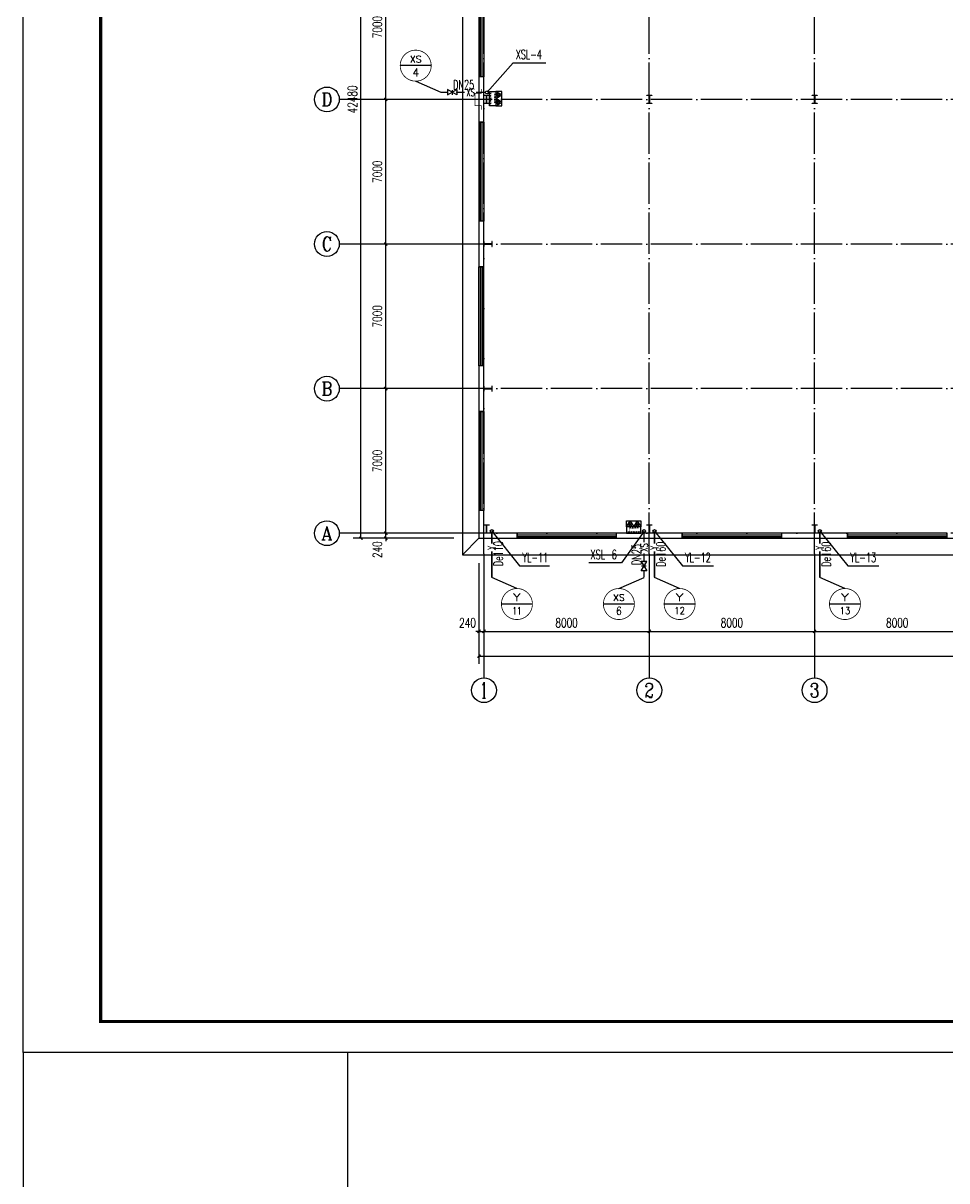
# Model space of a CAD drawing. Extents: x -440213 to 892209, y -122574 to 646408.
# Drawn here: x -16809 to 27890, y 404327 to 460369 of the extents above; entities that cross this region are included whole.
import ezdxf
from ezdxf.enums import TextEntityAlignment as Align

# ---------------------------------------------------------------- set-up
doc = ezdxf.new("R2010")
doc.units = 0
doc.header["$LTSCALE"] = 1000
doc.header["$MEASUREMENT"] = 0
doc.linetypes.add('DOTE', pattern=[2.42, 2, -0.2, 0.02, -0.2])
doc.layers.get('Defpoints').update_dxf_attribs({"color": 250})
for name, color, linetype in [('0 - 梁柱', 3, 'Continuous'), ('0-建筑立面', 255, 'Continuous'), ('AXIS', 171, 'Continuous'), ('AXIS_TEXT', 7, 'Continuous'), ('COLUMN', 9, 'Continuous'), ('DIM_消防', 3, 'Continuous'), ('DIM_雨水', 3, 'Continuous'), ('DOTE', 8, 'DOTE'), ('EQUIP_消防', 7, 'Continuous'), ('GROUND', 150, 'Continuous'), ('PIPE-消防', 1, 'Continuous'), ('PIPE-雨水', 4, 'Continuous'), ('S_WALL', 9, 'Continuous'), ('TEXT_消防', 7, 'Continuous'), ('TEXT_雨水', 7, 'Continuous'), ('TK', 4, 'Continuous'), ('TWT_TEXT', 7, 'Continuous'), ('VALVE_消防', 7, 'Continuous'), ('VPIPE-消防', 1, 'Continuous'), ('VPIPE-雨水', 4, 'Continuous'), ('WALL-PARAPET', 6, 'Continuous'), ('WINDOW', 140, 'Continuous')]:
    doc.layers.add(name, color=color, linetype=linetype)
doc.styles.add('_TCH_AXIS', font='COMPLEX', dxfattribs={"bigfont": 'GBCBIG'})
doc.styles.add('_TCH_DIM_T3', font='SIMPLEX', dxfattribs={"width": 0.705882, "bigfont": 'GBCBIG'})
doc.styles.add('_TWT_CIRCLE', font='COMPLEX', dxfattribs={"width": 1.1, "height": 3, "bigfont": 'HZTXT'})
doc.styles.add('_TWT_PIPEDN', font='SIMPLEX', dxfattribs={"width": 0.8, "height": 3, "bigfont": 'HZTXT'})
doc.styles.add('_TWT_PIPETEXT', font='COMPLEX', dxfattribs={"width": 0.8, "height": 2.5, "bigfont": 'HZTXT'})
doc.styles.add('_TWT_SERIAL', font='COMPLEX', dxfattribs={"width": 0.8, "height": 3, "bigfont": 'HZTXT'})
doc.styles.add('COMPLEX', font='COMPLEX')
doc.dimstyles.new('_TCH_ARCH&&150', dxfattribs={"dimtxt": 446.25, "dimasz": 150, "dimexe": 375, "dimexo": 450, "dimgap": 189.375, "dimtad": 1, "dimdec": 0, "dimzin": 0, "dimdsep": 46, "dimtxsty": '_TCH_DIM_T3', "dimblk": 'ARCHTICK', "dimcen": 0.09, "dimclrt": 7, "dimazin": 2, "dimtfac": 1, "dimtdec": 0, "dimtix": 1, "dimtmove": 2, "dimatfit": 3, "dimfxl": 0, "dimtolj": 1, "dimtzin": 0, "dimarcsym": 0})

# ---------------------------------------------------------------- blocks, each defined once
blk = doc.blocks.new('A$C670E4FA6')
at = {"layer": '0 - 梁柱'}
h = blk.add_hatch(color=256, dxfattribs=at)
h.paths.add_polyline_path([(125, 0), (0, 0), (0, 12), (120, 12), (120, 200), (125, 200)])
h.paths.add_polyline_path([(250, 0), (125, 0), (125, 200), (130, 200), (130, 12), (250, 12)])
h.paths.add_polyline_path([(250, 388), (130, 388), (130, 200), (125, 200), (125, 400), (250, 400)])
h.paths.add_polyline_path([(125, 200), (120, 200), (120, 388), (0, 388), (0, 400), (125, 400)])
blk.add_lwpolyline([(0, 400), (0, 388), (120, 388), (120, 12), (0, 12), (0, 0), (250, 0), (250, 12), (130, 12), (130, 388), (250, 388), (250, 400)], close=True, dxfattribs=at)
blk = doc.blocks.new('$TwtSys$00000545')
for p, q in [((0, 344), (-198, 0)), ((-198, 0), (198, 0)), ((-73, 36), (73, 182)), ((-73, 182), (73, 36)), ((198, 0), (0, 344))]:
    blk.add_line(p, q)
blk.add_circle((0, 109), 91.8)
blk = doc.blocks.new('消防软管卷盘')
blk.add_lwpolyline([(4963954, 151899), (4963954, 150312), (4964641, 150312), (4964641, 151899)], close=True)
for points, const_width in [([(4964134, 151704), (4964482, 151704)], 1), ([(4964134, 151566), (4964482, 151566)], 1), ([(4964134, 151428), (4964482, 151428)], 1), ([(4964134, 151290), (4964482, 151290)], 1), ([(4964134, 151152), (4964482, 151152)], 1), ([(4964134, 151014), (4964482, 151014)], 0.1), ([(4964134, 150876), (4964482, 150876)], 1), ([(4964134, 150738), (4964482, 150738)], 1), ([(4964150, 150600), (4964499, 150600)], 1), ([(4964150, 150462), (4964499, 150462)], 1)]:
    blk.add_lwpolyline(points, dxfattribs=dict(const_width=const_width))
for centre, start, end in [((4964134, 151636), 90, 270), ((4964134, 151360), 90, 270), ((4964482, 151498), 270, 90), ((4964482, 151222), 270, 90), ((4964134, 151084), 90, 270), ((4964134, 150808), 90, 270), ((4964150, 150532), 90, 270), ((4964482, 150946), 270, 90), ((4964499, 150670), 270, 90)]:
    blk.add_arc(centre, 69, start, end)
blk = doc.blocks.new('92623')
blk.add_lwpolyline([(8910066, 83014), (8909273, 83014), (8909273, 82670), (8910066, 82670)], close=True)
at = {"xscale": -0.5, "yscale": 0.5, "zscale": 0.5, "rotation": 89.99999999998747}
blk.add_blockref('消防软管卷盘', (8985223, 2565334), dxfattribs=at)
at = {"layer": 'EQUIP_消防', "rotation": 179.9999999999874}
for p in [(8909471, 83014), (8909868, 83014)]:
    blk.add_blockref('$TwtSys$00000545', p, dxfattribs=at)
blk = doc.blocks.new('GeYuanFrame_05472585', base_point=(20.09, 4.53))
at = {"layer": 'TK'}
blk.add_lwpolyline([(20.09, 4.53), (20.09, 598.53), (861.09, 598.53), (861.09, 4.53)], close=True, dxfattribs=at)
at = {"layer": 'TK', "const_width": 1}
blk.add_lwpolyline([(45.09, 588.53), (851.09, 588.53), (851.09, 14.53), (45.09, 14.53)], close=True, dxfattribs=at)
blk = doc.blocks.new('_AXISO')
blk.add_circle((0, 0), 0.5)
at = {"layer": 'AXIS_TEXT', "style": 'COMPLEX', "width": 1.041667}
blk.add_attdef('A', text='', height=0.56, dxfattribs=at).set_placement((-0.25, -0.28), (0.25, -0.28), align=Align.FIT)
blk = doc.blocks.new('_ArchTick')
at = {"color": 0, "linetype": 'ByBlock', "const_width": 0.4}
blk.add_lwpolyline([(-0.5, -0.5), (0.5, 0.5)], dxfattribs=at)
blk = doc.blocks.new('*D132')
at = {"layer": 'AXIS', "color": 0, "lineweight": -2}
for p, q in [((5250, 434227), (5250, 429352)), ((77730, 434227), (77730, 429352)), ((5250, 429727), (77730, 429727))]:
    blk.add_line(p, q, dxfattribs=at)
at = {"layer": 'Defpoints', "color": 0}
for p in [(5250, 434677), (77730, 434677), (77730, 429727)]:
    blk.add_point(p, dxfattribs=at)
at = {"layer": 'AXIS', "color": 0, "lineweight": -2, "xscale": 150, "yscale": 150, "zscale": 150, "rotation": 180}
blk.add_blockref('_ArchTick', (5250, 429727), dxfattribs=at)
at = {"layer": 'AXIS', "color": 0, "lineweight": -2, "xscale": 150, "yscale": 150, "zscale": 150}
blk.add_blockref('_ArchTick', (77730, 429727), dxfattribs=at)
at = {"layer": 'AXIS', "color": 7, "insert": (41490, 430140), "char_height": 446.2, "attachment_point": 5, "style": '_TCH_DIM_T3'}
blk.add_mtext('\\A1;72480', dxfattribs=at)
blk = doc.blocks.new('*D133')
at = {"layer": 'AXIS', "color": 0, "lineweight": -2}
for p, q in [((5250, 434227), (5250, 430552)), ((5490, 434227), (5490, 430552)), ((5250, 430927), (5100, 430927)), ((5250, 430927), (5490, 430927)), ((5490, 430927), (5640, 430927))]:
    blk.add_line(p, q, dxfattribs=at)
at = {"layer": 'Defpoints', "color": 0}
for p in [(5250, 434677), (5490, 434677), (5490, 430927)]:
    blk.add_point(p, dxfattribs=at)
at = {"layer": 'AXIS', "color": 0, "lineweight": -2, "xscale": 150, "yscale": 150, "zscale": 150}
blk.add_blockref('_ArchTick', (5250, 430927), dxfattribs=at)
at = {"layer": 'AXIS', "color": 0, "lineweight": -2, "xscale": 150, "yscale": 150, "zscale": 150, "rotation": 180}
blk.add_blockref('_ArchTick', (5490, 430927), dxfattribs=at)
at = {"layer": 'AXIS', "color": 7, "insert": (4695, 431340), "char_height": 446.2, "attachment_point": 5, "style": '_TCH_DIM_T3'}
blk.add_mtext('\\A1;240', dxfattribs=at)
blk = doc.blocks.new('*D134')
at = {"layer": 'AXIS', "color": 0, "lineweight": -2}
for p, q in [((5490, 434227), (5490, 430552)), ((13490, 434227), (13490, 430552)), ((5490, 430927), (13490, 430927))]:
    blk.add_line(p, q, dxfattribs=at)
at = {"layer": 'Defpoints', "color": 0}
for p in [(5490, 434677), (13490, 434677), (13490, 430927)]:
    blk.add_point(p, dxfattribs=at)
at = {"layer": 'AXIS', "color": 0, "lineweight": -2, "xscale": 150, "yscale": 150, "zscale": 150, "rotation": 180}
blk.add_blockref('_ArchTick', (5490, 430927), dxfattribs=at)
at = {"layer": 'AXIS', "color": 0, "lineweight": -2, "xscale": 150, "yscale": 150, "zscale": 150}
blk.add_blockref('_ArchTick', (13490, 430927), dxfattribs=at)
at = {"layer": 'AXIS', "color": 7, "insert": (9490, 431340), "char_height": 446.2, "attachment_point": 5, "style": '_TCH_DIM_T3'}
blk.add_mtext('\\A1;8000', dxfattribs=at)
blk = doc.blocks.new('*D135')
at = {"layer": 'AXIS', "color": 0, "lineweight": -2}
for p, q in [((13490, 434227), (13490, 430552)), ((21490, 434227), (21490, 430552)), ((13490, 430927), (21490, 430927))]:
    blk.add_line(p, q, dxfattribs=at)
at = {"layer": 'Defpoints', "color": 0}
for p in [(13490, 434677), (21490, 434677), (21490, 430927)]:
    blk.add_point(p, dxfattribs=at)
at = {"layer": 'AXIS', "color": 0, "lineweight": -2, "xscale": 150, "yscale": 150, "zscale": 150, "rotation": 180}
blk.add_blockref('_ArchTick', (13490, 430927), dxfattribs=at)
at = {"layer": 'AXIS', "color": 0, "lineweight": -2, "xscale": 150, "yscale": 150, "zscale": 150}
blk.add_blockref('_ArchTick', (21490, 430927), dxfattribs=at)
at = {"layer": 'AXIS', "color": 7, "insert": (17490, 431340), "char_height": 446.2, "attachment_point": 5, "style": '_TCH_DIM_T3'}
blk.add_mtext('\\A1;8000', dxfattribs=at)
blk = doc.blocks.new('*D136')
at = {"layer": 'AXIS', "color": 0, "lineweight": -2}
for p, q in [((21490, 434227), (21490, 430552)), ((29490, 434227), (29490, 430552)), ((21490, 430927), (29490, 430927))]:
    blk.add_line(p, q, dxfattribs=at)
at = {"layer": 'Defpoints', "color": 0}
for p in [(21490, 434677), (29490, 434677), (29490, 430927)]:
    blk.add_point(p, dxfattribs=at)
at = {"layer": 'AXIS', "color": 0, "lineweight": -2, "xscale": 150, "yscale": 150, "zscale": 150, "rotation": 180}
blk.add_blockref('_ArchTick', (21490, 430927), dxfattribs=at)
at = {"layer": 'AXIS', "color": 0, "lineweight": -2, "xscale": 150, "yscale": 150, "zscale": 150}
blk.add_blockref('_ArchTick', (29490, 430927), dxfattribs=at)
at = {"layer": 'AXIS', "color": 7, "insert": (25490, 431340), "char_height": 446.2, "attachment_point": 5, "style": '_TCH_DIM_T3'}
blk.add_mtext('\\A1;8000', dxfattribs=at)
blk = doc.blocks.new('*D157')
at = {"layer": 'AXIS', "color": 0, "lineweight": -2}
for p, q in [((4040, 477917), (-835, 477917)), ((-460, 435437), (-460, 477917)), ((4040, 435437), (-835, 435437))]:
    blk.add_line(p, q, dxfattribs=at)
at = {"layer": 'Defpoints', "color": 0}
for p in [(-460, 477917), (4490, 477917), (4490, 435437)]:
    blk.add_point(p, dxfattribs=at)
at = {"layer": 'AXIS', "color": 0, "lineweight": -2, "xscale": 150, "yscale": 150, "zscale": 150}
for p, rotation in [((-460, 477917), 90), ((-460, 435437), 270)]:
    blk.add_blockref('_ArchTick', p, dxfattribs=dict(at, rotation=rotation))
at = {"layer": 'AXIS', "color": 7, "insert": (-872, 456677), "char_height": 446.2, "attachment_point": 5, "rotation": 90, "style": '_TCH_DIM_T3'}
blk.add_mtext('\\A1;42480', dxfattribs=at)
blk = doc.blocks.new('*D158')
at = {"layer": 'AXIS', "color": 0, "lineweight": -2}
for p, q in [((4040, 435677), (365, 435677)), ((740, 435677), (740, 435827)), ((740, 435437), (740, 435677)), ((4040, 435437), (365, 435437)), ((740, 435437), (740, 435287))]:
    blk.add_line(p, q, dxfattribs=at)
at = {"layer": 'Defpoints', "color": 0}
for p in [(740, 435677), (4490, 435677), (4490, 435437)]:
    blk.add_point(p, dxfattribs=at)
at = {"layer": 'AXIS', "color": 0, "lineweight": -2, "xscale": 150, "yscale": 150, "zscale": 150}
for p, rotation in [((740, 435677), 270), ((740, 435437), 90)]:
    blk.add_blockref('_ArchTick', p, dxfattribs=dict(at, rotation=rotation))
at = {"layer": 'AXIS', "color": 7, "insert": (328, 434882), "char_height": 446.2, "attachment_point": 5, "rotation": 90, "style": '_TCH_DIM_T3'}
blk.add_mtext('\\A1;240', dxfattribs=at)
blk = doc.blocks.new('*D159')
at = {"layer": 'AXIS', "color": 0, "lineweight": -2}
for p, q in [((4040, 442677), (365, 442677)), ((740, 435677), (740, 442677)), ((4040, 435677), (365, 435677))]:
    blk.add_line(p, q, dxfattribs=at)
at = {"layer": 'Defpoints', "color": 0}
for p in [(740, 442677), (4490, 442677), (4490, 435677)]:
    blk.add_point(p, dxfattribs=at)
at = {"layer": 'AXIS', "color": 0, "lineweight": -2, "xscale": 150, "yscale": 150, "zscale": 150}
for p, rotation in [((740, 442677), 90), ((740, 435677), 270)]:
    blk.add_blockref('_ArchTick', p, dxfattribs=dict(at, rotation=rotation))
at = {"layer": 'AXIS', "color": 7, "insert": (328, 439177), "char_height": 446.2, "attachment_point": 5, "rotation": 90, "style": '_TCH_DIM_T3'}
blk.add_mtext('\\A1;7000', dxfattribs=at)
blk = doc.blocks.new('*D160')
at = {"layer": 'AXIS', "color": 0, "lineweight": -2}
for p, q in [((4040, 449677), (365, 449677)), ((740, 442677), (740, 449677)), ((4040, 442677), (365, 442677))]:
    blk.add_line(p, q, dxfattribs=at)
at = {"layer": 'Defpoints', "color": 0}
for p in [(740, 449677), (4490, 449677), (4490, 442677)]:
    blk.add_point(p, dxfattribs=at)
at = {"layer": 'AXIS', "color": 0, "lineweight": -2, "xscale": 150, "yscale": 150, "zscale": 150}
for p, rotation in [((740, 449677), 90), ((740, 442677), 270)]:
    blk.add_blockref('_ArchTick', p, dxfattribs=dict(at, rotation=rotation))
at = {"layer": 'AXIS', "color": 7, "insert": (328, 446177), "char_height": 446.2, "attachment_point": 5, "rotation": 90, "style": '_TCH_DIM_T3'}
blk.add_mtext('\\A1;7000', dxfattribs=at)
blk = doc.blocks.new('*D161')
at = {"layer": 'AXIS', "color": 0, "lineweight": -2}
for p, q in [((4040, 456677), (365, 456677)), ((740, 449677), (740, 456677)), ((4040, 449677), (365, 449677))]:
    blk.add_line(p, q, dxfattribs=at)
at = {"layer": 'Defpoints', "color": 0}
for p in [(740, 456677), (4490, 456677), (4490, 449677)]:
    blk.add_point(p, dxfattribs=at)
at = {"layer": 'AXIS', "color": 0, "lineweight": -2, "xscale": 150, "yscale": 150, "zscale": 150}
for p, rotation in [((740, 456677), 90), ((740, 449677), 270)]:
    blk.add_blockref('_ArchTick', p, dxfattribs=dict(at, rotation=rotation))
at = {"layer": 'AXIS', "color": 7, "insert": (328, 453177), "char_height": 446.2, "attachment_point": 5, "rotation": 90, "style": '_TCH_DIM_T3'}
blk.add_mtext('\\A1;7000', dxfattribs=at)
blk = doc.blocks.new('*D162')
at = {"layer": 'AXIS', "color": 0, "lineweight": -2}
for p, q in [((4040, 463677), (365, 463677)), ((740, 456677), (740, 463677)), ((4040, 456677), (365, 456677))]:
    blk.add_line(p, q, dxfattribs=at)
at = {"layer": 'Defpoints', "color": 0}
for p in [(740, 463677), (4490, 463677), (4490, 456677)]:
    blk.add_point(p, dxfattribs=at)
at = {"layer": 'AXIS', "color": 0, "lineweight": -2, "xscale": 150, "yscale": 150, "zscale": 150}
for p, rotation in [((740, 463677), 90), ((740, 456677), 270)]:
    blk.add_blockref('_ArchTick', p, dxfattribs=dict(at, rotation=rotation))
at = {"layer": 'AXIS', "color": 7, "insert": (328, 460177), "char_height": 446.2, "attachment_point": 5, "rotation": 90, "style": '_TCH_DIM_T3'}
blk.add_mtext('\\A1;7000', dxfattribs=at)
blk = doc.blocks.new('$TCHSYS$WIN2D')
for p, q in [((-0.5, 0.5), (0.5, 0.5)), ((-0.5, 0.5), (-0.5, -0.5)), ((0.5, 0.5), (0.5, -0.5)), ((0.5, 0.167), (-0.5, 0.167)), ((0.5, -0.167), (-0.5, -0.167)), ((-0.5, -0.5), (0.5, -0.5))]:
    blk.add_line(p, q)
blk = doc.blocks.new('$VALVE$00000296')
for points in [[(-125, 72), (-125, -72), (125, 72), (125, -72), (-125, 72)], [(0, 60), (0, -64)]]:
    blk.add_lwpolyline(points)
for p in [(-125, 0), (125, 0)]:
    blk.add_point(p)

msp = doc.modelspace()

# ---------------------------------------------------------------- linework, layer by layer
msp.add_lwpolyline([(-16808.6, 399416.7), (-1095.3, 399416.7), (-1095.3, 410538.3), (-16808.6, 410538.3)], close=True)
at = {"layer": 'AXIS'}
for p, q in [((4490.2, 456677), (-1509.8, 456677)), ((4490.2, 449677), (-1509.8, 449677)), ((4490.2, 442677), (-1509.8, 442677)), ((4490.2, 435677), (-1509.8, 435677)), ((5490.2, 434677), (5490.2, 428677)), ((13490.2, 434677), (13490.2, 428677)), ((21490.2, 434677), (21490.2, 428677))]:
    msp.add_line(p, q, dxfattribs=at)
at = {"layer": 'COLUMN', "const_width": 30}
msp.add_lwpolyline([(5370.2, 457177), (5370.2, 456977), (5050.2, 456977), (5050.2, 456377), (5370.2, 456377), (5370.2, 456177)], dxfattribs=at)
at = {"layer": 'DIM_消防'}
for p, q in [((5639.2, 457021), (6898.9, 458452.9)), ((6898.9, 458452.9), (8486.4, 458452.9)), ((2937, 458311.7), (1437, 458311.7)), ((13235.5, 435777.1), (12145.6, 434240.8)), ((12145.6, 434240.8), (10558.1, 434240.8)), ((7835.4, 432249.6), (6335.4, 432249.6)), ((12770, 432249.6), (11270, 432249.6)), ((15710.4, 432249.6), (14210.4, 432249.6)), ((23710.4, 432249.6), (22210.4, 432249.6))]:
    msp.add_line(p, q, dxfattribs=at)
at = {"layer": 'DIM_消防', "const_width": 37.5}
for points in [[(2937, 458311.7, 1), (1437, 458311.7, 1)], [(7835.4, 432249.6, 1), (6335.4, 432249.6, 1)], [(12770, 432249.6, 1), (11270, 432249.6, 1)], [(15710.4, 432249.6, 1), (14210.4, 432249.6, 1)], [(23710.4, 432249.6, 1), (22210.4, 432249.6, 1)]]:
    msp.add_lwpolyline(points, format="xyb", close=True, dxfattribs=at)
at = {"layer": 'DIM_雨水'}
for p, q in [((5869.9, 435777.1), (7216.1, 434092.5)), ((13744.9, 435777.1), (15091.1, 434092.5)), ((21744.9, 435777.1), (23091.1, 434092.5)), ((7216.1, 434092.5), (8661.4, 434092.5)), ((15091.1, 434092.5), (16600.6, 434092.5)), ((23091.1, 434092.5), (24600.6, 434092.5))]:
    msp.add_line(p, q, dxfattribs=at)
at = {"layer": 'DOTE'}
for p, q in [((5490.2, 434677), (5490.2, 478677)), ((13490.2, 434677), (13490.2, 478677)), ((21490.2, 434677), (21490.2, 478677)), ((78490.2, 456677), (4490.2, 456677)), ((78490.2, 449677), (4490.2, 449677)), ((78490.2, 442677), (4490.2, 442677)), ((78490.2, 435677), (4490.2, 435677))]:
    msp.add_line(p, q, dxfattribs=at)
at = {"layer": 'GROUND', "color": 8}
for p, q in [((4450.2, 468577), (4450.2, 434637)), ((5250.2, 468577), (5250.2, 435437)), ((5250.2, 435437), (4450.2, 434637)), ((5250.2, 435437), (37490.2, 435437)), ((4450.2, 434637), (37490.2, 434637))]:
    msp.add_line(p, q, dxfattribs=at)
at = {"layer": 'PIPE-消防', "linetype": 'Continuous', "ltscale": 1.5, "const_width": 52.5}
for points in [[(3719.7, 457021), (3402.5, 457021)], [(4564.2, 457021), (4169.7, 457021)], [(5564.2, 457021), (5102.8, 457021)], [(13235.5, 435702.1), (13235.5, 435240.7)], [(13235.5, 434702.1), (13235.5, 434307.6)], [(13235.5, 433857.6), (13235.5, 433540.4)]]:
    msp.add_lwpolyline(points, dxfattribs=at)
at = {"layer": 'PIPE-雨水', "linetype": 'Continuous', "ltscale": 1.5, "const_width": 75}
for points in [[(5869.9, 435702.1), (5869.9, 435174.2)], [(13744.9, 435702.1), (13744.9, 435174.2)], [(21744.9, 435702.1), (21744.9, 435174.2)], [(5869.9, 434807.1), (5869.9, 433540.4)], [(13744.9, 434807.1), (13744.9, 433540.4)], [(21744.9, 434807.1), (21744.9, 433540.4)]]:
    msp.add_lwpolyline(points, dxfattribs=at)
at = {"layer": 'S_WALL', "color": 3}
for p, q in [((2187, 457561.7), (3402.5, 457021)), ((7085.4, 432999.6), (5869.9, 433540.4)), ((12020, 432999.6), (13235.5, 433540.4)), ((14960.4, 432999.6), (13744.9, 433540.4)), ((22960.4, 432999.6), (21744.9, 433540.4))]:
    msp.add_line(p, q, dxfattribs=at)
at = {"layer": 'VPIPE-消防', "linetype": 'Continuous'}
for centre in [(5639.2, 457021), (13235.5, 435777.1)]:
    msp.add_circle(centre, 75, dxfattribs=at)
at = {"layer": 'VPIPE-雨水', "linetype": 'Continuous'}
for centre in [(5869.9, 435777.1), (13744.9, 435777.1), (21744.9, 435777.1)]:
    msp.add_circle(centre, 75, dxfattribs=at)
at = {"layer": 'WALL-PARAPET'}
for p, q in [((5490.2, 457777), (5250.2, 457777)), ((5250.2, 457777), (5250.2, 455577)), ((5490.2, 455577), (5490.2, 457777)), ((5250.2, 455577), (5490.2, 455577)), ((5490.2, 450777), (5250.2, 450777)), ((5250.2, 450777), (5250.2, 448577)), ((5490.2, 448577), (5490.2, 450777)), ((5250.2, 448577), (5490.2, 448577)), ((5490.2, 443777), (5250.2, 443777)), ((5250.2, 443777), (5250.2, 441577)), ((5490.2, 441577), (5490.2, 443777)), ((5250.2, 441577), (5490.2, 441577)), ((5490.2, 436777), (5250.2, 436777)), ((5250.2, 436777), (5250.2, 435437)), ((5490.2, 435677), (5490.2, 436777)), ((7090.2, 435677), (5490.2, 435677)), ((7090.2, 435437), (7090.2, 435677)), ((15090.2, 435677), (11890.2, 435677)), ((11890.2, 435677), (11890.2, 435437)), ((15090.2, 435437), (15090.2, 435677)), ((23090.2, 435677), (19890.2, 435677)), ((19890.2, 435677), (19890.2, 435437)), ((23090.2, 435437), (23090.2, 435677)), ((5250.2, 435437), (7090.2, 435437)), ((11890.2, 435437), (15090.2, 435437)), ((19890.2, 435437), (23090.2, 435437))]:
    msp.add_line(p, q, dxfattribs=at)

# ---------------------------------------------------------------- block references
at = {"yscale": 0.882, "zscale": 0.882}
for p, xscale, rotation in [((79275.7, -7401610.9), 0.882, 90), ((-7845592.8, 509198.1), -0.882, 180)]:
    msp.add_blockref('92623', p, dxfattribs=dict(at, xscale=xscale, rotation=rotation))
at = {"layer": '0 - 梁柱', "xscale": -1}
for p in [(5740.2, 456477), (13615.2, 456477), (21615.2, 456477), (5740.2, 435677), (13615.2, 435677), (21615.2, 435677)]:
    msp.add_blockref('A$C670E4FA6', p, dxfattribs=at)
at = {"layer": '0 - 梁柱', "rotation": 270}
for p in [(5490.2, 449802), (5490.2, 442802)]:
    msp.add_blockref('A$C670E4FA6', p, dxfattribs=at)
at = {"layer": '0-建筑立面', "xscale": 150, "yscale": 150, "zscale": 150}
msp.add_blockref('GeYuanFrame_05472585', (-16808.6, 410538.3), dxfattribs=at)
at = {"layer": 'AXIS'}
ref = msp.add_blockref('_AXISO', (-2109.8, 456677), dxfattribs=dict(at, xscale=1200, yscale=1200, zscale=1200))
ref.add_attrib('A', 'D', dxfattribs={"layer": 'AXIS_TEXT', "height": 652.9, "style": '_TCH_AXIS'}).set_placement((-2374.1, 456350.6), (-1845.5, 456350.6), align=Align.FIT)
ref = msp.add_blockref('_AXISO', (-2109.8, 449677), dxfattribs=dict(at, xscale=1200, yscale=1200, zscale=1200))
ref.add_attrib('A', 'C', dxfattribs={"layer": 'AXIS_TEXT', "height": 683.5, "style": '_TCH_AXIS'}).set_placement((-2353.9, 449335.3), (-1865.7, 449335.3), align=Align.FIT)
ref = msp.add_blockref('_AXISO', (-2109.8, 442677), dxfattribs=dict(at, xscale=1200, yscale=1200, zscale=1200))
ref.add_attrib('A', 'B', dxfattribs={"layer": 'AXIS_TEXT', "height": 652.9, "style": '_TCH_AXIS'}).set_placement((-2374.1, 442350.6), (-1845.5, 442350.6), align=Align.FIT)
ref = msp.add_blockref('_AXISO', (-2109.8, 435677), dxfattribs=dict(at, xscale=1200, yscale=1200, zscale=1200))
ref.add_attrib('A', 'A', dxfattribs={"layer": 'AXIS_TEXT', "height": 637.8, "style": '_TCH_AXIS'}).set_placement((-2383.1, 435358.1), (-1836.5, 435358.1), align=Align.FIT)
ref = msp.add_blockref('_AXISO', (5490.2, 428077), dxfattribs=dict(at, xscale=1200, yscale=1200, zscale=1200))
ref.add_attrib('A', '1', dxfattribs={"layer": 'AXIS_TEXT', "height": 772.1, "style": '_TCH_AXIS'}).set_placement((5324.8, 427691), (5655.7, 427691), align=Align.FIT)
ref = msp.add_blockref('_AXISO', (13490.2, 428077), dxfattribs=dict(at, xscale=1200, yscale=1200, zscale=1200))
ref.add_attrib('A', '2', dxfattribs={"layer": 'AXIS_TEXT', "height": 698.9, "style": '_TCH_AXIS'}).set_placement((13257.2, 427727.6), (13723.2, 427727.6), align=Align.FIT)
ref = msp.add_blockref('_AXISO', (21490.2, 428077), dxfattribs=dict(at, xscale=1200, yscale=1200, zscale=1200))
ref.add_attrib('A', '3', dxfattribs={"layer": 'AXIS_TEXT', "height": 698.9, "style": '_TCH_AXIS'}).set_placement((21257.2, 427727.6), (21723.2, 427727.6), align=Align.FIT)
at = {"layer": 'VALVE_消防', "xscale": -1.8, "zscale": 1.8}
for p, yscale, rotation in [((3944.7, 457021), -1.8, 180), ((13235.5, 434082.6), 1.8, 270)]:
    msp.add_blockref('$VALVE$00000296', p, dxfattribs=dict(at, yscale=yscale, rotation=rotation))
at = {"layer": 'WINDOW', "yscale": -240}
for p, xscale, zscale, rotation in [((5370.2, 460177), -4800, -4800, 90), ((5370.2, 453177), -4800, -4800, 90), ((5370.2, 446177), 4800, 4800, 90), ((5370.2, 439177), -4800, -4800, 90), ((9490.2, 435557), 4800, 4800, 179.9999999999999), ((17490.2, 435557), 4800, 4800, 179.9999999999999), ((25490.2, 435557), 4800, 4800, 179.9999999999999)]:
    msp.add_blockref('$TCHSYS$WIN2D', p, dxfattribs=dict(at, xscale=xscale, zscale=zscale, rotation=rotation))

# ---------------------------------------------------------------- texts
at = {"layer": 'DIM_消防', "color": 7, "style": '_TWT_CIRCLE'}
for s, height, p, p2 in [('XS', 317.96, (1903.8, 458462.3), (2470.1, 458462.3)), ('4', 382.3, (2026.8, 457789.2), (2347.2, 457789.2)), ('Y', 372.7, (6899.9, 432391.2), (7270.9, 432391.2)), ('XS', 317.96, (11736.9, 432400.2), (12303.2, 432400.2)), ('Y', 372.7, (14774.9, 432391.2), (15145.9, 432391.2)), ('Y', 372.7, (22774.9, 432391.2), (23145.9, 432391.2)), ('11', 355.19, (6862.1, 431750.1), (7308.7, 431750.1)), ('6', 388.1, (11877.7, 431722.2), (12162.3, 431722.2)), ('12', 336.64, (14704.7, 431765.6), (15216.1, 431765.6)), ('13', 336.64, (22704.7, 431765.6), (23216.1, 431765.6))]:
    msp.add_text(s, height=height, dxfattribs=at).set_placement(p, p2, align=Align.FIT)
at = {"layer": 'TEXT_消防', "linetype": 'Continuous', "style": '_TWT_PIPEDN', "width": 0.64}
msp.add_text('DN25', height=450, dxfattribs=at).set_placement((3992.9, 457164.9))
at = {"layer": 'TEXT_消防', "style": '_TWT_PIPETEXT', "width": 0.64}
msp.add_text('XS', height=375, dxfattribs=at).set_placement((4639.2, 456833.5))
at = {"layer": 'TEXT_消防', "linetype": 'Continuous', "style": '_TWT_PIPEDN', "width": 0.64}
msp.add_text('DN25', height=450, rotation=90, dxfattribs=at).set_placement((13096.3, 434130.7))
at = {"layer": 'TEXT_消防', "style": '_TWT_PIPETEXT', "width": 0.64}
msp.add_text('XS', height=375, rotation=90, dxfattribs=at).set_placement((13423, 434777.1))
at = {"layer": 'TEXT_雨水', "style": '_TWT_PIPETEXT', "width": 0.64}
for p in [(6057.4, 434882.1), (13932.4, 434882.1), (21932.4, 434882.1)]:
    msp.add_text('Y', height=375, rotation=90, dxfattribs=at).set_placement(p)
at = {"layer": 'TEXT_雨水', "linetype": 'Continuous', "style": '_TWT_PIPEDN', "width": 0.64}
for s, p in [('De110', (6408.4, 434075.9)), ('De160', (14283.4, 434048.4)), ('De160', (22283.4, 434048.4))]:
    msp.add_text(s, height=450, rotation=90, dxfattribs=at).set_placement(p)
at = {"layer": 'TWT_TEXT', "style": '_TWT_SERIAL', "width": 0.64}
for s, p in [('XSL-4', (7025, 458632.9)), ('YL-11', (7350.8, 434272.5)), ('XSL-6', (10648.1, 434420.8)), ('YL-12', (15221.5, 434272.5)), ('YL-13', (23221.5, 434272.5))]:
    msp.add_text(s, height=450, dxfattribs=at).set_placement(p)

# ---------------------------------------------------------------- dimensions: what is measured, and where the dimension line sits
at = {"layer": 'AXIS'}
for p1, p2, distance, picture, middle in [((4490.2, 435437), (4490.2, 477917), 4950, '*D157', (-872.3, 456677)), ((4490.2, 456677), (4490.2, 463677), 3750, '*D162', (327.7, 460177)), ((4490.2, 449677), (4490.2, 456677), 3750, '*D161', (327.7, 453177)), ((4490.2, 442677), (4490.2, 449677), 3750, '*D160', (327.7, 446177)), ((4490.2, 435677), (4490.2, 442677), 3750, '*D159', (327.7, 439177)), ((5250.2, 434677), (77730.2, 434677), -4950, '*D132', (41490.2, 430139.5)), ((5490.2, 434677), (13490.2, 434677), -3750, '*D134', (9490.2, 431339.5)), ((13490.2, 434677), (21490.2, 434677), -3750, '*D135', (17490.2, 431339.5)), ((21490.2, 434677), (29490.2, 434677), -3750, '*D136', (25490.2, 431339.5))]:
    dim = msp.add_aligned_dim(p1=p1, p2=p2, distance=distance, dimstyle='_TCH_ARCH&&150', dxfattribs=at)
    dim.commit()
    dim.dimension.update_dxf_attribs({"geometry": picture, "text_midpoint": middle})
for base, p1, p2, angle, picture, middle in [((740.2, 435677), (4490.2, 435437), (4490.2, 435677), 90, '*D158', (327.7, 434882)), ((5490.2, 430927), (5250.2, 434677), (5490.2, 434677), 0, '*D133', (4695.2, 431339.5))]:
    dim = msp.add_linear_dim(base=base, p1=p1, p2=p2, angle=angle, dimstyle='_TCH_ARCH&&150', dxfattribs=at)
    dim.commit()
    dim.dimension.update_dxf_attribs({"geometry": picture, "text_midpoint": middle, "dimtype": 161})

doc.saveas('drawing.dxf')
